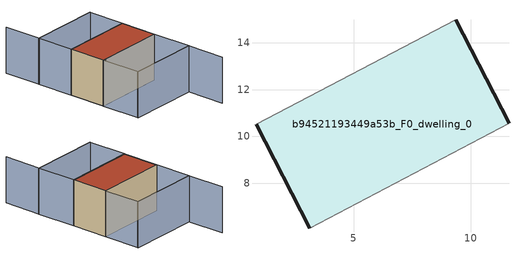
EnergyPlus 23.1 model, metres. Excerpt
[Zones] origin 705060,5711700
b94521193449a53b_F0_dwelling_0
 floor ground (EU_floor_Construction): 11.64,10.56 9.35,14.99 0.83,10.53 3.12,6.08 z0
 wall outside (EU_wall_Construction): 3.12,6.08 0.83,10.53 / 9.35,14.99 11.64,10.56 z0:6
 wall adiabatic (EU_wall_Construction): 0.83,10.53 9.35,14.99 / 11.64,10.56 3.12,6.08 z0:6
 roof outside (EU_roof_Construction): 9.35,14.99 11.64,10.56 3.12,6.08 0.83,10.53 z6
shading: 7.12,19.37 -1.43,14.9 / -1.43,14.9 -3.79,19.4 / 5.53,1.42 14.07,5.83 / 14.07,5.83 16.41,1.31 / 3.09,6.06 11.64,10.56 / 11.64,10.56 14.11,5.85 / 14.11,5.85 5.56,1.36 / 5.56,1.36 3.09,6.06 / 9.37,15 0.83,10.53 / 0.83,10.53 -1.48,14.95 / -1.48,14.95 7.06,19.41 / 7.06,19.41 9.37,15 z0:6
[Building]
EU S2 Campaign: North Axis=0; Terrain=City; Solar Distribution=FullExterior
[Site:Location]
London: Latitude=51.5; Longitude=-0.5; Time Zone=0; Elevation=25
[SizingPeriod:WeatherFileDays]
AnnualSizingPeriod: Begin Month=1; Begin Day of Month=1; End Month=12; End Day of Month=31; Day of Week for Start Day=Monday; Use Weather File Daylight Saving Period=No; Use Weather File Rain and Snow Indicators=No
[MATERIAL]
EU_InternalMass_Material: Roughness=MediumRough; Thickness=0.1; Conductivity=1; Density=1800; Specific Heat=900; Thermal Absorptance=0.9; Solar Absorptance=0.7; Visible Absorptance=0.7
[MATERIAL:NOMASS] Roughness=MediumRough; Thermal Absorptance=0.9; Solar Absorptance=0.7; Visible Absorptance=0.7
Name | Thermal Resistance
EU_wall_NoMass | 0.727863
EU_roof_NoMass | 0.773354
EU_floor_NoMass | 1.79329
[CONSTRUCTION]
EU_wall_Construction: EU_wall_NoMass
EU_roof_Construction: EU_roof_NoMass
EU_floor_Construction: EU_floor_NoMass
EU_InternalMass_Construction: EU_InternalMass_Material
[ZONE]
b94521193449a53b_F0_dwelling_0: Type=1; Multiplier=1; Ceiling Height=autocalculate; Volume=288.293; Floor Area=autocalculate; Part of Total Floor Area=Yes
[INTERNALMASS]
b94521193449a53b_F0_dwelling_0_EU_InternalMass: Construction=EU_InternalMass_Construction; Zone or ZoneList=b94521193449a53b_F0_dwelling_0; Surface Area=48.0492
[OTHEREQUIPMENT]
EU_Step8_InternalGain_b94521193449a53b_F0_dwelling_0_f000: Fuel Type=Electricity; Zone or ZoneList or Space or SpaceList=b94521193449a53b_F0_dwelling_0; Schedule=EU_Step8_GainSchedule_b94521193449a53b_F0_dwelling_0_f000; Design Level Calculation Method=Watts/Area; Power per Zone Floor Area=1; Fraction Latent=0; Fraction Radiant=0; Fraction Lost=0; Carbon Dioxide Generation Rate=0; EndUse Subcategory=EU_Step8_InternalGains
[ZONEVENTILATION:DESIGNFLOWRATE]
EU_ConstantAir_b94521193449a53b_F0_dwelling_0: Zone or ZoneList or Space or SpaceList=b94521193449a53b_F0_dwelling_0; Schedule=EU_AlwaysOn; Design Flow Rate Calculation Method=AirChanges/Hour; Air Changes per Hour=0.484901; Ventilation Type=Natural; Fan Pressure Rise=0; Fan Total Efficiency=1; Constant Term Coefficient=1; Temperature Term Coefficient=0; Velocity Term Coefficient=0; Velocity Squared Term Coefficient=0; Minimum Indoor Temperature=-100; Maximum Indoor Temperature=100; Delta Temperature=-100; Minimum Outdoor Temperature=-100; Maximum Outdoor Temperature=100; Maximum Wind Speed=40
[HVACTEMPLATE:THERMOSTAT]
EU_HeatOnly_b94521193449a53b_F0_dwelling_0: Constant Heating Setpoint=20; Constant Cooling Setpoint=50
[HVACTEMPLATE:ZONE:IDEALLOADSAIRSYSTEM]
b94521193449a53b_F0_dwelling_0: Template Thermostat=EU_HeatOnly_b94521193449a53b_F0_dwelling_0; System Availability Schedule=EU_AlwaysOn; Maximum Heating Supply Air Temperature=50; Minimum Cooling Supply Air Temperature=13; Maximum Heating Supply Air Humidity Ratio=0.0156; Minimum Cooling Supply Air Humidity Ratio=0.0077; Heating Limit=NoLimit; Cooling Limit=NoLimit; Heating Availability Schedule=EU_AlwaysOn; Cooling Availability Schedule=EU_CoolingOff; Dehumidification Control Type=ConstantSensibleHeatRatio; Cooling Sensible Heat Ratio=0.7; Dehumidification Setpoint=60; Humidification Control Type=None; Humidification Setpoint=30; Outdoor Air Method=None; Outdoor Air Flow Rate per Person=0.00944; Outdoor Air Flow Rate per Zone Floor Area=0; Outdoor Air Flow Rate per Zone=0; Demand Controlled Ventilation Type=None; Outdoor Air Economizer Type=NoEconomizer; Heat Recovery Type=None; Sensible Heat Recovery Effectiveness=0.7; Latent Heat Recovery Effectiveness=0.65
[SIZING:ZONE]
b94521193449a53b_F0_dwelling_0: Zone Cooling Design Supply Air Temperature Input Method=SupplyAirTemperature; Zone Cooling Design Supply Air Temperature=13; Zone Heating Design Supply Air Temperature Input Method=SupplyAirTemperature; Zone Heating Design Supply Air Temperature=50; Zone Cooling Design Supply Air Humidity Ratio=0.008; Zone Heating Design Supply Air Humidity Ratio=0.008; Cooling Design Air Flow Method=DesignDay; Cooling Design Air Flow Rate=0; Cooling Minimum Air Flow per Zone Floor Area=0.000762; Cooling Minimum Air Flow=0; Cooling Minimum Air Flow Fraction=0.2; Heating Design Air Flow Method=DesignDay; Heating Design Air Flow Rate=0; Heating Maximum Air Flow per Zone Floor Area=0.002032; Heating Maximum Air Flow=0.141576; Heating Maximum Air Flow Fraction=0.3; Account for Dedicated Outdoor Air System=No; Dedicated Outdoor Air System Control Strategy=NeutralSupplyAir; Dedicated Outdoor Air Low Setpoint Temperature for Design=autosize; Dedicated Outdoor Air High Setpoint Temperature for Design=autosize; Zone Load Sizing Method=Sensible Load Only No Latent Load; Zone Latent Cooling Design Supply Air Humidity Ratio Input Method=HumidityRatioDifference; Zone Cooling Design Supply Air Humidity Ratio Difference=0.005; Zone Latent Heating Design Supply Air Humidity Ratio Input Method=HumidityRatioDifference; Zone Humidification Design Supply Air Humidity Ratio Difference=0.005
[SCHEDULE:CONSTANT]
Name | Hourly Value
EU_AlwaysOn | 1
EU_CoolingOff | 0
[SCHEDULE:FILE]
EU_Step8_GainSchedule_b94521193449a53b_F0_dwelling_0_f000: File=../../schedules/b94521193449a53b/b94521193449a53b_F0_dwelling_0_f000_gain.csv; Column Number=1; Rows to Skip at Top=0; Number of Hours of Data=8760; Column Separator=Comma; Interpolate to Timestep=No; Minutes per Item=60; Adjust Schedule for Daylight Savings=Yes
